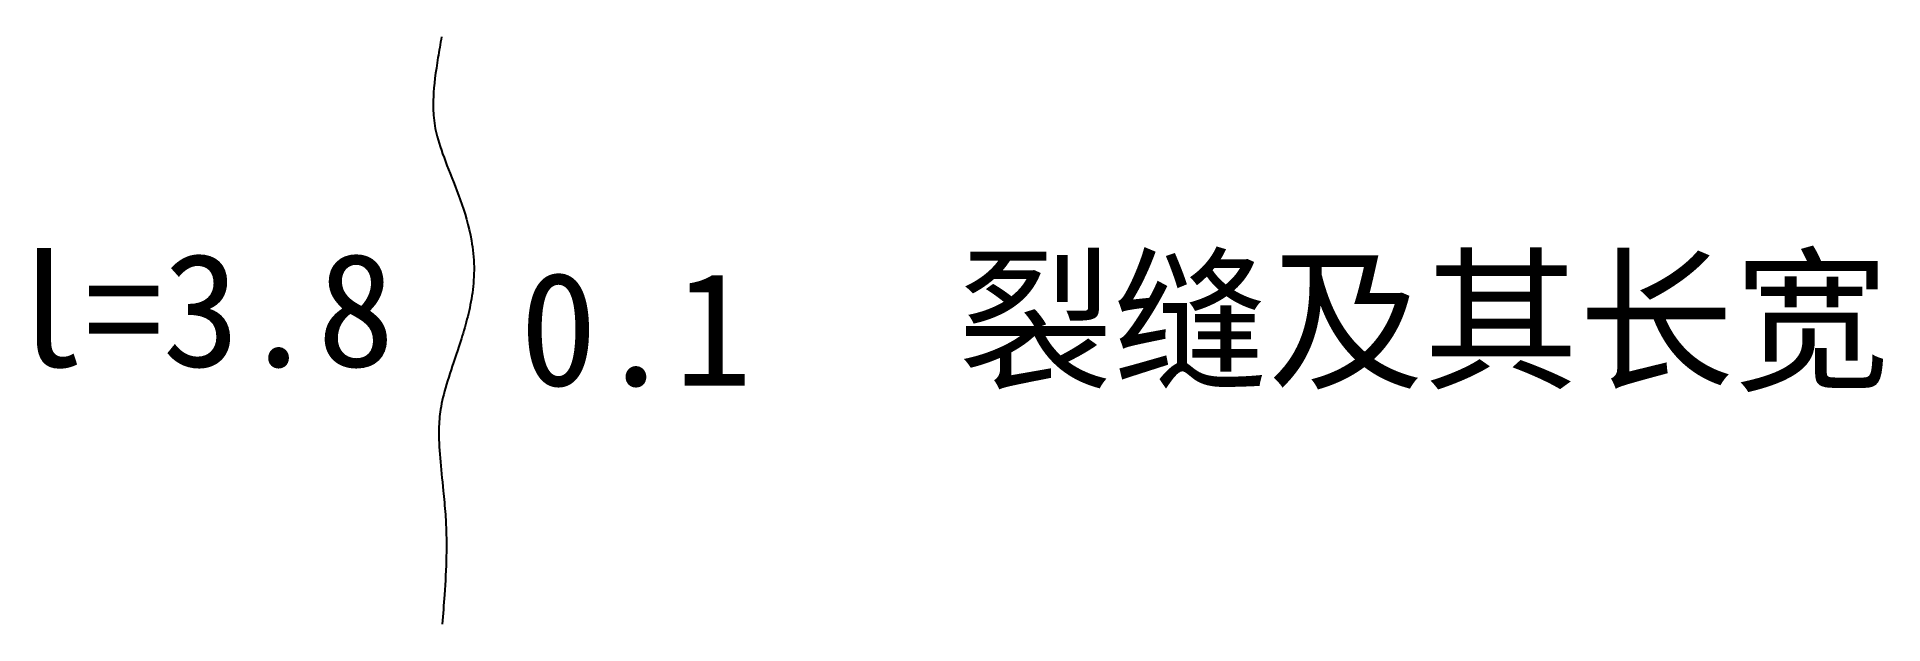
# Model space of a CAD drawing. Header units: millimetres. Extents: x 31754.3 to 31794.8, y -4271.9 to -4259.
import ezdxf

# ---------------------------------------------------------------- set-up
doc = ezdxf.new("R2010")
doc.units = ezdxf.units.MM
doc.layers.add('图层1', color=7, linetype='Continuous')
doc.styles.get("Standard").update_dxf_attribs({"font": ''})
doc.styles.get('Standard').set_extended_font_data('SimSun')

msp = doc.modelspace()

# ---------------------------------------------------------------- linework, layer by layer
at = {"layer": '图层1', "lineweight": -2}
msp.add_open_spline([(31763.145, -4259.043), (31763.117, -4259.199), (31763.09, -4259.352), (31763.014, -4259.811), (31762.976, -4260.103), (31762.958, -4260.507), (31762.959, -4260.639), (31762.974, -4260.844), (31762.983, -4260.921), (31763.009, -4261.073), (31763.025, -4261.149), (31763.097, -4261.422), (31763.173, -4261.635), (31763.352, -4262.1), (31763.455, -4262.351), (31763.651, -4262.896), (31763.744, -4263.193), (31763.834, -4263.702), (31763.855, -4263.899), (31763.86, -4264.293), (31763.846, -4264.484), (31763.795, -4264.847), (31763.76, -4265.02), (31763.677, -4265.355), (31763.63, -4265.515), (31763.505, -4265.915), (31763.425, -4266.145), (31763.283, -4266.58), (31763.22, -4266.784), (31763.153, -4267.06), (31763.136, -4267.148), (31763.111, -4267.301), (31763.103, -4267.37), (31763.091, -4267.515), (31763.087, -4267.589), (31763.082, -4267.862), (31763.092, -4268.073), (31763.129, -4268.523), (31763.156, -4268.763), (31763.199, -4269.185), (31763.215, -4269.359), (31763.238, -4269.689), (31763.245, -4269.843), (31763.252, -4270.144), (31763.251, -4270.293), (31763.243, -4270.735), (31763.227, -4271.023), (31763.193, -4271.523), (31763.175, -4271.737), (31763.158, -4271.948)], degree=3, knots=[0, 0, 0, 0, 0.93103, 0.93103, 2.904338, 2.904338, 3.933552, 3.933552, 4.598026, 4.598026, 5.2625, 5.2625, 6.799065, 6.799065, 8.335629, 8.335629, 9.872194, 9.872194, 10.744529, 10.744529, 11.616864, 11.616864, 12.4892, 12.4892, 13.361535, 13.361535, 14.755665, 14.755665, 16.149795, 16.149795, 16.835641, 16.835641, 17.410365, 17.410365, 17.98509, 17.98509, 19.45733, 19.45733, 20.929571, 20.929571, 21.910052, 21.910052, 22.722819, 22.722819, 23.535585, 23.535585, 25.161117, 25.161117, 26.428502, 26.428502, 26.428502, 26.428502], dxfattribs=at)
msp.add_open_spline([(31763.145, -4259.043), (31763.117, -4259.199), (31763.09, -4259.352), (31763.014, -4259.811), (31762.976, -4260.103), (31762.958, -4260.507), (31762.959, -4260.639), (31762.974, -4260.844), (31762.983, -4260.921), (31763.009, -4261.073), (31763.025, -4261.149), (31763.097, -4261.422), (31763.173, -4261.635), (31763.352, -4262.1), (31763.455, -4262.351), (31763.651, -4262.896), (31763.744, -4263.193), (31763.834, -4263.702), (31763.855, -4263.899), (31763.86, -4264.293), (31763.846, -4264.484), (31763.795, -4264.847), (31763.76, -4265.02), (31763.677, -4265.355), (31763.63, -4265.515), (31763.505, -4265.915), (31763.425, -4266.145), (31763.283, -4266.58), (31763.22, -4266.784), (31763.153, -4267.06), (31763.136, -4267.148), (31763.111, -4267.301), (31763.103, -4267.37), (31763.091, -4267.515), (31763.087, -4267.589), (31763.082, -4267.862), (31763.092, -4268.073), (31763.129, -4268.523), (31763.156, -4268.763), (31763.199, -4269.185), (31763.215, -4269.359), (31763.238, -4269.689), (31763.245, -4269.843), (31763.252, -4270.144), (31763.251, -4270.293), (31763.243, -4270.735), (31763.227, -4271.023), (31763.193, -4271.523), (31763.175, -4271.737), (31763.158, -4271.948)], degree=3, knots=[0, 0, 0, 0, 0.93103, 0.93103, 2.904338, 2.904338, 3.933552, 3.933552, 4.598026, 4.598026, 5.2625, 5.2625, 6.799065, 6.799065, 8.335629, 8.335629, 9.872194, 9.872194, 10.744529, 10.744529, 11.616864, 11.616864, 12.4892, 12.4892, 13.361535, 13.361535, 14.755665, 14.755665, 16.149795, 16.149795, 16.835641, 16.835641, 17.410365, 17.410365, 17.98509, 17.98509, 19.45733, 19.45733, 20.929571, 20.929571, 21.910052, 21.910052, 22.722819, 22.722819, 23.535585, 23.535585, 25.161117, 25.161117, 26.428502, 26.428502, 26.428502, 26.428502], dxfattribs=at)

# ---------------------------------------------------------------- texts
at = {"layer": '图层1', "lineweight": -2, "char_height": 2.5, "attachment_point": 1}
for s, insert in [('l=3.8', (31753.611, -4263.791)), ('l=3.8', (31753.611, -4263.791)), ('裂缝及其长宽', (31774.488, -4264.026)), ('裂缝及其长宽', (31774.488, -4264.026)), ('0.1', (31764.864, -4264.209)), ('0.1', (31764.864, -4264.209))]:
    msp.add_mtext(s, dxfattribs=dict(at, insert=insert))

doc.saveas('drawing.dxf')
